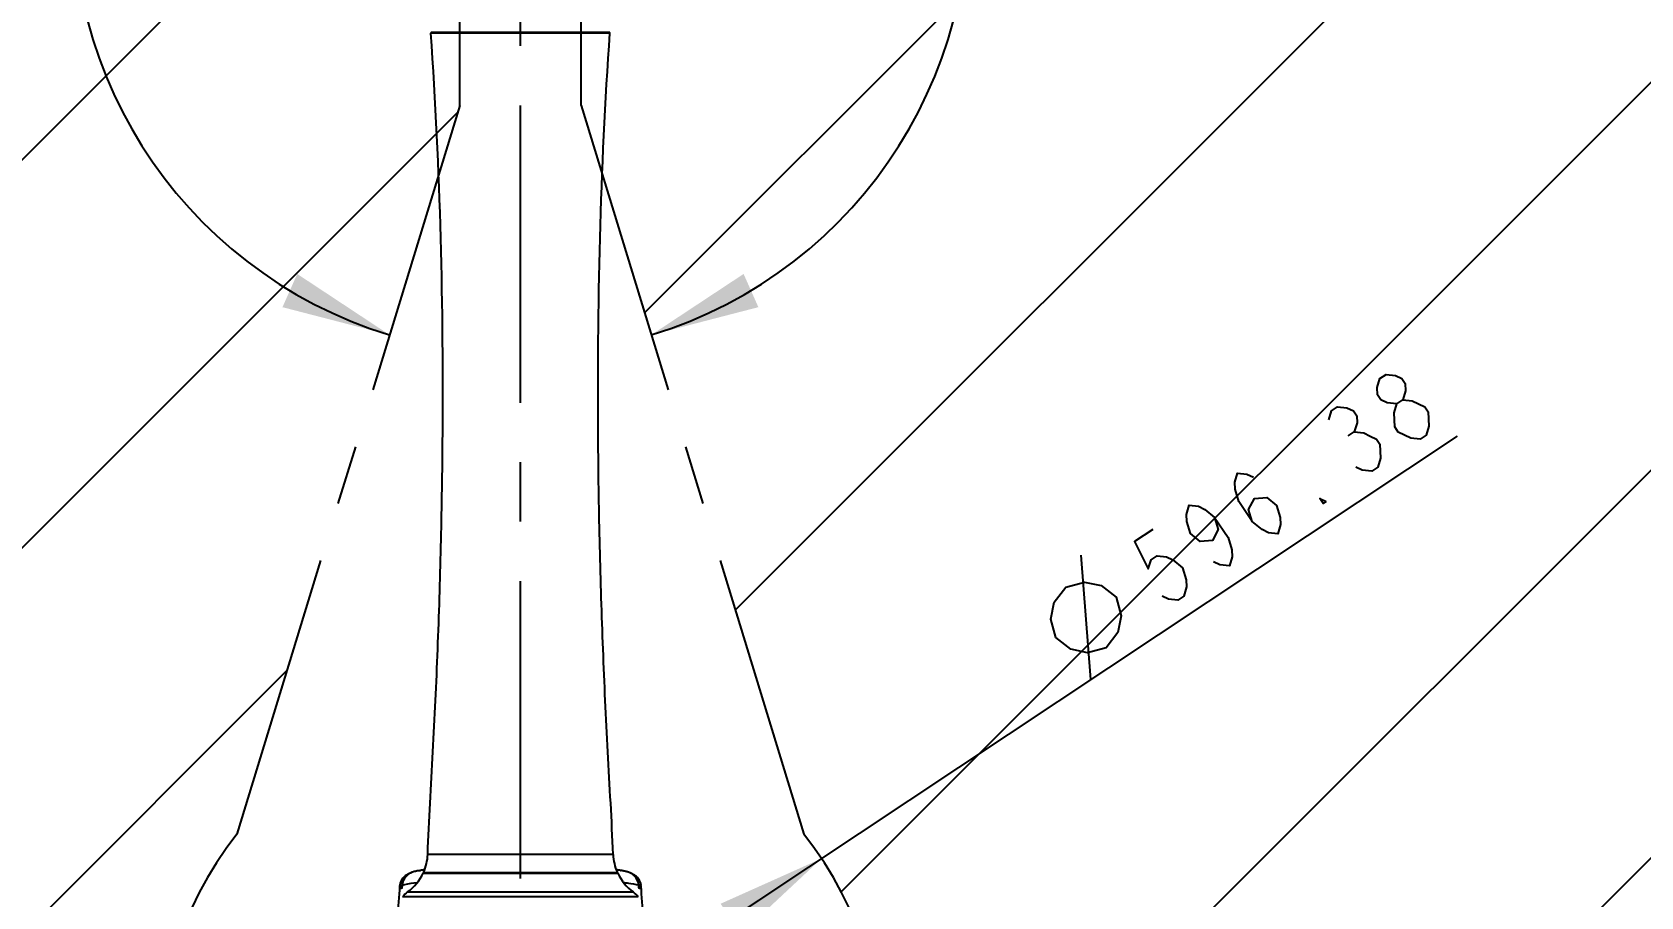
# Model space of a CAD drawing. Header units: millimetres. Extents: x 0 to 1173, y -4 to 841.
# Drawn here: x 206.2 to 338.9, y 336.5 to 407.8 of the extents above; entities that cross this region are included whole.
import ezdxf

# ---------------------------------------------------------------- set-up
doc = ezdxf.new("R2010")
doc.units = ezdxf.units.MM
doc.header["$LTSCALE"] = 65.395
doc.linetypes.add('CENTER', pattern=[0.6, 0.375, -0.075, 0.075, -0.075])
doc.layers.get('0').update_dxf_attribs({"linetype": 'CONTINUOUS'})
for name, color, linetype in [('ALL_DRFT_GEOM', 7, 'CONTINUOUS'), ('DRAFT_DIMS', 7, 'CONTINUOUS'), ('J_900_EXP_DH_BL10', 7, 'CONTINUOUS'), ('J_900_EXP_DH_BL9', 7, 'CONTINUOUS'), ('TM20_RUBBER_ARM1_900S_2207_BL13', 7, 'CONTINUOUS'), ('TMA25S_ARM1_756_BL8', 7, 'CONTINUOUS')]:
    doc.layers.add(name, color=color, linetype=linetype)
doc.styles.get("Standard").update_dxf_attribs({"font": 'txt', "width": 0.8})
doc.dimstyles.new('DIMSTYLE_13', dxfattribs={"dimtxt": 6, "dimasz": 9, "dimexe": 0.5, "dimexo": 0, "dimtad": 1, "dimlfac": 10, "dimzin": 0, "dimdsep": 46, "dimtxsty": 'Standard', "dimblk": '_FILLED', "dimblk1": '_FILLED', "dimblk2": '_FILLED', "dimcen": 0.09, "dimadec": 0, "dimazin": 0, "dimtp": 0.01, "dimtm": 0.01, "dimtfac": 1, "dimtofl": 0, "dimtmove": 0, "dimatfit": 2, "dimldrblk": '_FILLED', "dimfxl": 0, "dimtolj": 1, "dimtzin": 0, "dimarcsym": 0})
doc.dimstyles.new('DIMSTYLE_14', dxfattribs={"dimtxt": 6, "dimasz": 9, "dimexe": 0.5, "dimexo": 0, "dimtad": 1, "dimlfac": 10, "dimzin": 0, "dimdsep": 46, "dimtxsty": 'Standard', "dimblk": '_FILLED', "dimblk1": '_FILLED', "dimblk2": '_FILLED', "dimcen": 0.09, "dimadec": 0, "dimazin": 0, "dimtp": 0.01, "dimtm": 0.01, "dimtfac": 1, "dimtmove": 0, "dimatfit": 2, "dimldrblk": '_FILLED', "dimfxl": 0, "dimtolj": 1, "dimtzin": 0, "dimarcsym": 0})
doc.dimstyles.new('DIMSTYLE_15', dxfattribs={"dimtxt": 6, "dimasz": 9, "dimexe": 0.5, "dimexo": 0, "dimgap": 6, "dimtad": 1, "dimdec": 1, "dimlfac": 10, "dimzin": 0, "dimdsep": 46, "dimtxsty": 'Standard', "dimblk": '_FILLED', "dimblk1": '_FILLED', "dimblk2": '_FILLED', "dimcen": 0.09, "dimadec": 0, "dimazin": 0, "dimtp": 0.5, "dimtm": 0.5, "dimtfac": 1, "dimtdec": 1, "dimtofl": 0, "dimtmove": 0, "dimatfit": 3, "dimldrblk": '_FILLED', "dimfxl": 0, "dimtolj": 1, "dimtzin": 0, "dimarcsym": 0})

# ---------------------------------------------------------------- blocks, each defined once
blk = doc.blocks.new('_FILLED')
at = {"color": 0, "linetype": 'ByBlock'}
blk.add_solid([(0, 0), (-1, 0.1666666667), (-1, -0.1666666667)], dxfattribs=at)
blk = doc.blocks.new('*D20')
at = {"layer": 'DRAFT_DIMS', "color": 2, "linetype": 'Continuous'}
blk.add_line((362.8112854683, 192.4426076238), (450.2133457129, 94.2538991815), dxfattribs=at)
at = {"layer": 'DRAFT_DIMS', "color": 2, "linetype": 'Continuous', "xscale": 9, "yscale": 9, "zscale": 9, "rotation": 131.6736765729}
blk.add_blockref('_FILLED', (362.8112854683, 192.4426076238), dxfattribs=at)
blk = doc.blocks.new('*D21')
at = {"layer": 'DRAFT_DIMS', "color": 2, "linetype": 'Continuous'}
for p, q in [((246.4560156463, 323.1577604748), (323.7548772013, 374.4955679622)), ((271.2957016309, 339.6549635574), (246.4560156463, 323.1577604748)), ((221.6163296617, 306.6605573922), (246.4560156463, 323.1577604748))]:
    blk.add_line(p, q, dxfattribs=at)
at = {"layer": 'DRAFT_DIMS', "color": 2, "linetype": 'Continuous', "xscale": 9, "yscale": 9, "zscale": 9}
for p, rotation in [((271.2957016309, 339.6549635574), 33.59000563470001), ((221.6163296617, 306.6605573922), 213.5900056347)]:
    blk.add_blockref('_FILLED', p, dxfattribs=dict(at, rotation=rotation))
blk = doc.blocks.new('*D22')
at = {"layer": 'DRAFT_DIMS', "color": 2, "linetype": 'Continuous'}
for start, end in [(8.5, 90), (287, 8.5)]:
    blk.add_arc((246.4560156463, 418.1577604748001), 36.9223485282, start, end, dxfattribs=at)
for points in [[(255.5716187371, 455.4747991242), (246.4560156463, 455.0801090030999), (255.2068910417, 452.4970527099)], [(264.8643568155, 387.8774403512001), (257.2510656279, 382.8487429758999), (266.0837564406, 385.1364433511)]]:
    blk.add_solid(points, dxfattribs=at)
blk = doc.blocks.new('*D23')
at = {"layer": 'DRAFT_DIMS', "color": 2, "linetype": 'Continuous'}
blk.add_line((390.7836455335, 199.1346889262), (471.5644188348001, 129.7184611764), dxfattribs=at)
at = {"layer": 'DRAFT_DIMS', "color": 2, "linetype": 'Continuous', "xscale": 9, "yscale": 9, "zscale": 9, "rotation": 139.3269980893}
blk.add_blockref('_FILLED', (390.7836455335, 199.1346889262), dxfattribs=at)
blk = doc.blocks.new('*D24')
at = {"layer": 'DRAFT_DIMS', "color": 2, "linetype": 'Continuous'}
for start, end in [(90, 171.5), (171.5, 253)]:
    blk.add_arc((246.4560156463, 418.1577604748001), 36.9223485282, start, end, dxfattribs=at)
for points in [[(237.7051402509, 452.4970527099), (246.4560156463, 455.0801090030999), (237.3404125556, 455.4747991242)], [(226.828274852, 385.1364433511), (235.6609656647, 382.8487429758999), (228.0476744771, 387.8774403512001)]]:
    blk.add_solid(points, dxfattribs=at)
blk = doc.blocks.new('TMA25S_ARM1_756_BL8', base_point=(656.9901061973001, 283.1745184992))
at = {"layer": 'TMA25S_ARM1_756_BL8', "color": 7, "linetype": 'Continuous'}
for p, q in [((253.8419453638, 407.7541351047), (239.0700859288, 407.7541351048)), ((253.792069988, 407.80766312), (239.1199613046, 407.80766312)), ((254.1004728952, 339.995605541), (238.8115583975, 339.995605541)), ((238.458765915, 338.4996787918), (254.4532653776, 338.4996787918)), ((238.4858709574, 338.45766312), (254.4261603353, 338.45766312))]:
    blk.add_line(p, q, dxfattribs=at)
for centre, radius, start, end in [((239.1199613046, 407.75766312), 0.05, 89.9999999997, 184.046169927), ((240.6231729338, 408.00766312), 0.2, 270.0000000126, 292.2005030461), ((252.2888583588, 408.00766312), 0.2, 247.7994969539, 269.9999999874), ((253.792069988, 407.75766312), 0.05, 355.953830073, 90.00000000040002), ((234.8144889104, 340.1486921676), 4, 335.6535348409, 357.806659939), ((258.0975423823, 340.1486921676), 4, 182.193340061, 204.3464651591), ((238.4858709574, 338.4874139236), 0.0297508036, 155.6535348223, 270.0000000185), ((238.5960156463, 338.38766312), 0.07, 51.9674593391, 89.99999998829999), ((254.3160156463, 338.38766312), 0.07, 90.0000000117, 128.032540661), ((254.4261603353, 338.4874139236), 0.0297508036, 269.9999999815, 24.3464651777)]:
    blk.add_arc(centre, radius, start, end, dxfattribs=at)
for points in [[(238.8115583975, 339.995605541), (238.919665079, 342.8182554961), (239.2651239991, 348.4572499921), (239.6572538703, 356.9217579732), (239.92437294, 365.3925628989), (240.1066503818, 376.6974911689), (239.9987364719, 390.8278962512), (239.468498101, 402.1218017973), (239.0700859288, 407.7541351049)], [(254.1004728952, 339.995605541), (253.9923662136, 342.8182554961), (253.6469072935, 348.4572499921), (253.2547774223, 356.9217579732), (252.9876583526, 365.3925628989), (252.8053809108, 376.6974911689), (252.9132948207, 390.8278962512), (253.4435331916, 402.1218017973), (253.8419453638, 407.7541351049)]]:
    blk.add_open_spline(points, degree=3, knots=[0, 0, 0, 0, 0.1249795766, 0.2499389195, 0.3749067147, 0.4999393774, 0.7501749956999999, 1, 1, 1, 1], dxfattribs=at)
blk = doc.blocks.new('J_900_EXP_DH_BL9', base_point=(532.0063876176999, 323.15766312))
at = {"layer": 'J_900_EXP_DH_BL9', "color": 7, "linetype": 'CENTER'}
blk.add_line((246.4560156463, 338.02016312), (246.4560156463, 525.5478132939), dxfattribs=at)
blk = doc.blocks.new('J_900_EXP_DH_BL10', base_point=(658.2783395481, 323.5592762841))
at = {"layer": 'J_900_EXP_DH_BL10', "color": 7, "linetype": 'Continuous'}
for p, q in [((237.3696286722, 338.4614610926), (237.4076552774, 338.4734489274)), ((237.5496513499, 338.5310136853), (237.5492951917, 338.530909083)), ((238.1321445139, 338.6596880258), (238.2133507235, 338.6735680085)), ((254.7011669262, 338.6731523741), (254.7540402457, 338.6641812023)), ((255.3623799443, 338.5310136846), (255.3627372902, 338.5309086912)), ((236.506902362, 337.3728254123), (236.4791890715, 337.036704527)), ((236.5172289731, 337.4592078706), (236.5069041709, 337.3727816265)), ((236.679102272, 337.30766312), (236.6668185576, 337.30766312)), ((236.6752761122, 337.3989475457), (236.6941979767, 337.3989475457)), ((236.7048864375, 337.4706467876), (236.6969661351, 337.4003716254)), ((236.9571140881, 338.2339082332), (236.9653120094, 338.2407070418)), ((256.2150651576, 337.4003716254), (256.207132789, 337.4707542013)), ((256.2187673921, 337.3944613585), (256.2098953866, 337.4731474774)), ((256.2178334812, 337.3989475457), (256.2367216707, 337.3989475457)), ((256.245212735, 337.30766312), (256.2329159523, 337.30766312)), ((256.4051268077, 337.3727849136), (256.3962687952, 337.4494957266)), ((256.4050524425, 337.3735857454), (256.4051291448, 337.3728227377))]:
    blk.add_line(p, q, dxfattribs=at)
for points in [[(237.5492951917, 338.530909083), (237.5351512007, 338.5261599497), (237.4374835994, 338.4878341659), (237.3431283824, 338.4409893519), (237.2529370806, 338.3860000388), (237.1675840916, 338.3232765354), (237.0876202127, 338.2532252465), (237.013622751, 338.1763046307), (236.9461880748, 338.0931074445), (236.8858766071, 338.0042588953), (236.8331493865, 337.9104372808), (236.788405362, 337.8122906426), (236.7519751852, 337.7104485257), (236.7241800043, 337.6056083028), (236.7052791053, 337.4986509921), (236.702123781, 337.4730400866)], [(238.1321445139, 338.6596880258), (238.0696559633, 338.6485796902), (238.0098333217, 338.6375525415), (237.952306201, 338.6265422607), (237.8970344457, 338.6155412739), (237.8439219728, 338.6045293493), (237.7925173987, 338.5934049327), (237.7427800734, 338.5821438466), (237.6946256624, 338.5707084838), (237.647502332, 338.5589366066), (237.6133577002, 338.5499993697)], [(255.2985033539, 338.5500448462), (255.2677478364, 338.5581094253), (255.2229645609, 338.569351285), (255.1769330863, 338.5803566095), (255.1295287908, 338.5911789043), (255.080749732, 338.6018387152), (255.0301978648, 338.6124361405), (254.9778052995, 338.622991718), (254.9235251078, 338.6335196803), (254.8670011386, 338.6440894506), (254.8081394986, 338.6547146551), (254.7539433473, 338.6641872115)], [(256.209895221, 337.4731489416), (256.207713321, 337.4912903835), (256.1894642881, 337.5982283314), (256.1623133821, 337.7031106043), (256.126508301, 337.8051239475), (256.0823497426, 337.9035524644), (256.0301767061, 337.9977144638), (255.9703962161, 338.0869361645), (255.9034585748, 338.1705487344), (255.8299106898, 338.2479424473), (255.7503280958, 338.3185214749), (255.6653039734, 338.3818014883), (255.5754338707, 338.4373648957), (255.4813751291, 338.4847882029), (255.3839354275, 338.5237173865), (255.3627372867, 338.5309086923)], [(255.5422196496, 338.461578055), (255.5180997922, 338.4690908375), (255.5052016008, 338.4727751771)], [(236.4791890715, 337.036704527), (236.4550334736, 336.7316848509), (236.4310252958, 336.4162124863), (236.4072812665, 336.0909291753), (236.3838646368, 335.7559218721), (236.374954819, 335.6226069279)], [(236.9571141244, 338.2339082636), (236.8905620767, 338.17422522), (236.826403212, 338.1079828963), (236.7654402225, 338.0350390615), (236.7082381825, 337.9549000169), (236.6561378606, 337.8681481243), (236.610293564, 337.7754980704), (236.571311746, 337.6767288793), (236.5398950406, 337.5712430896), (236.5172289731, 337.4592078706)], [(236.7021238823, 337.4730409845), (236.6932086682, 337.3940096934), (236.6909817616, 337.3765568188), (236.6885616412, 337.3597499204), (236.6859913679, 337.3437235459), (236.6833084423, 337.3285931006), (236.6805451193, 337.3144169926), (236.6777345786, 337.3012610378), (236.6749259688, 337.2892392987), (236.6721850883, 337.2785019311), (236.669540788, 337.26903106), (236.667073323, 337.2609746882), (236.6649650058, 337.2547162394), (236.6632846609, 337.2501943461), (236.6626272557, 337.2485619975)], [(256.3962687952, 337.4494957266), (256.3755445367, 337.5572950715), (256.3466883711, 337.659075093), (256.3107563856, 337.7547054666), (256.2683562053, 337.8447890013), (256.2200488712, 337.9294841838), (256.1668425195, 338.0081502172), (256.1098159084, 338.0803532016), (256.0494758044, 338.1464740272), (255.9867726483, 338.206370063), (255.9545895489, 338.2341822496)], [(256.2237865906, 337.3576062965), (256.2211666701, 337.3756272068), (256.2187673921, 337.3944613585)], [(256.2500580933, 337.2470165944), (256.2501566491, 337.2468242947), (256.2497686814, 337.2476962415), (256.2484976583, 337.2508342452), (256.2465003381, 337.256333899), (256.2440971413, 337.2636806482), (256.2414223676, 337.2727308807), (256.2385246054, 337.2835545225), (256.2355311861, 337.2958521437), (256.232514231, 337.3094773825), (256.2295174842, 337.3243933222), (256.2265905138, 337.3404843057), (256.2237865906, 337.3576062965)], [(256.5370764704, 335.6226069468), (256.5281664868, 335.7559243442), (256.5047497246, 336.0909333956), (256.4810055556, 336.4162184044), (256.4569972317, 336.7316924146), (256.4328414825, 337.0367136754), (256.4051291873, 337.3728223627)]]:
    blk.add_lwpolyline(points, dxfattribs=at)
for centre, radius, start, end in [((237.9387860192, 337.3675175246), 1.2275002127, 125.3441330988, 126.9122685734), ((237.9344192501, 337.3737284874), 1.2199078636, 122.5233849266, 125.3455898359), ((237.9297666029, 337.3809693396), 1.2113011127, 120.4439858089, 122.5219666986), ((237.9304770744, 337.379757498), 1.2127058645, 117.972411127, 120.4439140042), ((237.9298630555, 337.3809365928), 1.2113765159, 115.4769039199, 117.9729202806), ((237.9278151288, 337.3852431868), 1.2066077905, 113.3382199062, 115.4770789391), ((237.9242293655, 337.3936344132), 1.197482586, 110.4054990913, 113.339744671), ((237.9196899648, 337.4057878272), 1.1845091002, 108.2038391747, 110.4046713241), ((240.6198652693, 324.1900007288), 14.682133979, 98.1063524453, 99.43410073190002), ((246.4560156463, 289.35766312), 50, 99.09561804219999, 99.4887123864), ((246.4560156463, 289.35766312), 50, 80.50839892350001, 80.90437380670001), ((252.2700463471, 324.0468787273), 14.8269434778, 80.5624959275, 81.887023757), ((254.9920254363, 337.4048741205), 1.1854757605, 69.25268638600001, 71.795436441), ((254.9873684951, 337.3925728195), 1.1986290529, 66.47430672850001, 69.2528180449), ((254.9839697642, 337.3847031248), 1.2072012664, 64.28436727260001, 66.47549503200001), ((254.9820398976, 337.3806833123), 1.21166033, 61.852356121, 64.2846267075), ((254.9815732407, 337.3797894947), 1.2126685833, 59.3712646873, 61.8528374079), ((254.9821649551, 337.3808011879), 1.2114965723, 57.3227636237, 59.37096825329999), ((254.9773020106, 337.3732675671), 1.2204633449, 54.50080532720001, 57.32155161489999), ((254.97303897, 337.3672360581), 1.2278492511, 53.0057022455, 54.50228940469999), ((236.5296388398, 337.3709261014), 0.022815659, 171.4942840512, 175.2238884226), ((241.0446460005, 337.0143002136), 4.5389211464, 175.1584658004, 175.4636437109), ((236.5517263524, 335.8758538788), 1.5280888636, 85.3659102211, 86.7933471058), ((236.6668390385, 337.1675459963), 0.140117125, 90.00754998329998, 93.2162260759), ((237.7533107538, 337.3049819843), 1.0821220888, 170.5443162235, 175.0184742574), ((237.7550646651, 337.304732886), 1.0838930936, 166.1221492638, 170.5465589641), ((235.4545613198, 337.5397622158), 1.2501997687, 352.4546616669001, 353.5985170162001), ((237.7456773731, 337.3069349064), 1.0742516687, 156.6268514784, 166.1160782865), ((237.9453642802, 337.3591415992), 1.2381529066, 130.155177237, 131.0057999377), ((237.9428273034, 337.3621903174), 1.2341867746, 126.9137429148, 130.1564298963), ((254.969044221, 337.3619903922), 1.2344427232, 49.6993207396, 53.0041202583), ((254.9666737122, 337.3591511556), 1.2381413399, 49.1528612704, 49.7006405695), ((255.1671779049, 337.2923480984), 1.2276286615, 45.980479366, 50.1005783837), ((255.1701680842, 337.2955044426), 1.2232810396, 44.9664881464, 45.9784603172), ((255.166759351, 337.3071987051), 1.0737759227, 13.8151312716, 23.4147889415), ((255.1561825628, 337.3047235951), 1.0846377759, 9.4124778885, 13.8086801913), ((257.4580272921, 337.5398387657), 1.2507621481, 186.4021213053, 187.5344866791), ((257.4225620298, 337.5350800893), 1.214979119, 187.531313821, 188.6621930758), ((255.1549935797, 337.3045088361), 1.0858458732, 9.0512323438, 9.4133970915), ((255.1569106554, 337.304790181), 1.0839084085, 4.9834724948, 9.0524876744), ((256.3628610906, 335.9225633526), 1.4817523799, 93.4066088555, 94.8785818416), ((256.2451884051, 337.167345005), 0.1403181172, 86.4803193509, 89.99006539710001), ((255.1686759338, 337.2927946131), 1.225919328, 4.8930093643, 9.3803011682), ((252.3254213531, 337.0513019386), 4.0793996293, 3.873539865, 4.8663532306)]:
    blk.add_arc(centre, radius, start, end, dxfattribs=at)
for points in [[(236.9653109634, 338.2407078477), (237.0839295143, 338.3382165705), (237.2234795657, 338.4143574801), (237.3696286722, 338.4614610926)], [(237.6133591569, 338.5502892647), (237.5926311466, 338.5438164775), (237.5723314053, 338.5355986075), (237.5531401611, 338.525437725)], [(255.2984008506, 338.5508499432), (255.2677050393, 338.5592935078), (255.2357989949, 338.5661456744), (255.2039771344, 338.5651992057)], [(255.3623806085, 338.5310134659), (255.3411695639, 338.5379873819), (255.3199293247, 338.5449280583), (255.2984008506, 338.5508499432)], [(255.5424021788, 338.461461235), (255.6917359661, 338.4133305838), (255.8342193886, 338.3348213049), (255.9545903194, 338.2341834459)], [(236.5178426003, 337.1709270353), (236.5236134777, 337.2361240777), (236.5936285021, 337.303779455), (236.6589778709, 337.3074424249)], [(236.5219052247, 337.3973784803), (236.548687884, 337.7105581214), (236.7160378348, 338.0322122902), (236.9571129414, 338.2339090711)], [(236.6285850034, 337.1716191259), (236.6314612873, 337.2028686874), (236.6452288652, 337.2344626811), (236.6659473809, 337.2580328149)], [(236.6939359403, 337.3755976281), (236.6890155056, 337.338456102), (236.682569956, 337.3014216704), (236.6734556246, 337.2650811613)], [(237.1329682986, 338.2935052272), (236.8996450904, 338.0906395433), (236.7386206263, 337.777984462), (236.7048888239, 337.4706469104)], [(256.207130641, 337.4707542712), (256.1732618001, 337.7791127809), (256.0111345472, 338.092859578), (255.7764716143, 338.2957521034)], [(256.0356641807, 338.159988687), (256.2123744183, 337.9830714654), (256.3374614205, 337.7393143366), (256.3782025828, 337.4926032321)], [(256.2834462774, 337.1716192487), (256.2805696121, 337.2028724747), (256.266798971, 337.2344703819), (256.2460761313, 337.2580416198)], [(256.3941887016, 337.170926927), (256.3884345098, 337.2359352182), (256.3189427556, 337.303402755), (256.253802729, 337.3073984499)]]:
    blk.add_open_spline(points, degree=3, dxfattribs=at)
for points, knots in [([(237.3696286677, 338.4614610911), (237.3700348525, 338.4618751013), (237.3724682679, 338.4592972704), (237.3730096278, 338.4578001605), (237.3737966885, 338.4563071362)], [0, 0, 0, 0, 0.2557545733, 1, 1, 1, 1]), ([(255.5422182924, 338.4615738612), (255.5415887277, 338.4617496305), (255.5399001891, 338.4592181991), (255.5389435137, 338.4576543014), (255.5381960842, 338.4562322969)], [0, 0, 0, 0, 0.2892074101, 1, 1, 1, 1]), ([(236.5070741277, 337.3743007217), (236.507676895, 337.3783359334), (236.5115758277, 337.3871214173), (236.518045471, 337.3939126324), (236.5219200032, 337.3973860092)], [0, 0, 0, 0, 0.4394886967, 1, 1, 1, 1]), ([(236.5178426434, 337.1709269277), (236.512757985, 337.170857051), (236.5134354107, 337.2000497373), (236.5091876997, 337.2540457431), (236.5160962328, 337.3247791061), (236.5199437152, 337.3732910252)], [0, 0, 0, 0, 0.07500437139999999, 0.2822158861, 1, 1, 1, 1]), ([(236.6285850034, 337.1716191259), (236.6166951214, 337.1715914212), (236.5797806342, 337.1714747255), (236.5428646127, 337.1713176275), (236.5178426434, 337.1709269277)], [0, 0, 0, 0, 0.3220895486, 1, 1, 1, 1]), ([(236.5219076391, 337.3973836045), (236.5282823711, 337.4072551591), (236.5773764873, 337.3984464504), (236.6104019804, 337.4030502178), (236.6372037292, 337.4015501766)], [0, 0, 0, 0, 0.3044709889, 1, 1, 1, 1]), ([(236.6734556246, 337.2650811613), (236.670128099, 337.2518137069), (236.6598268542, 337.2228086323), (236.6497769281, 337.1716706706), (236.6285850034, 337.1716191259)], [0, 0, 0, 0, 0.3922635239, 1, 1, 1, 1]), ([(236.6668205788, 337.30766312), (236.6579039733, 337.3076687927), (236.6699352192, 337.3580703285), (236.6706131275, 337.3775406852), (236.6751796516, 337.3989475457)], [0, 0, 0, 0, 0.2894521558, 1, 1, 1, 1]), ([(236.6969661356, 337.4003716298), (236.696240187, 337.4006877574), (236.6952218642, 337.4010865824), (236.6942582567, 337.4021673988), (236.6943367699, 337.4025440083)], [0, 0, 0, 0, 0.6730078695, 1, 1, 1, 1]), ([(236.7049100758, 337.4708492081), (236.7041797966, 337.4711662922), (236.7031583381, 337.4715648195), (236.702184497, 337.4726477629), (236.7022635563, 337.4730250327)], [0, 0, 0, 0, 0.6737806868999999, 1, 1, 1, 1]), ([(236.7048864375, 337.4706467876), (236.7747483438, 337.4895392066), (237.1905243324, 337.5799739408), (237.6124892135, 337.6364310504), (237.9624559154, 337.6811118557)], [0, 0, 0, 0, 0.170213898, 1, 1, 1, 1]), ([(254.9495285777, 337.6811700501), (255.0877256058, 337.6635303769), (255.5084559874, 337.6050054554), (255.9312269016, 337.5453434903), (256.207132789, 337.4707542013)], [0, 0, 0, 0, 0.3277084099, 1, 1, 1, 1]), ([(256.2071091758, 337.470957411), (256.2078394539, 337.4712744952), (256.2088608604, 337.4716729195), (256.2098346761, 337.4727559664), (256.2097555192, 337.4731331659)], [0, 0, 0, 0, 0.6738082190000001, 1, 1, 1, 1]), ([(256.2150651576, 337.4003716254), (256.2157911066, 337.4006877649), (256.2168094441, 337.4010866123), (256.2177730239, 337.4021674636), (256.2176945066, 337.402544081)], [0, 0, 0, 0, 0.6730044062, 1, 1, 1, 1]), ([(256.2834464229, 337.1716191256), (256.2636908677, 337.1716837121), (256.2425858992, 337.2586203504), (256.2281739483, 337.3079308794), (256.2214415922, 337.3520938769)], [0, 0, 0, 0, 0.3066274951, 1, 1, 1, 1]), ([(256.236850382, 337.3989475457), (256.2385821853, 337.3908983592), (256.2417687766, 337.3753206616), (256.2445575938, 337.3596643912), (256.2457404538, 337.3520904028)], [0, 0, 0, 0, 0.5178494156, 1, 1, 1, 1]), ([(256.2468195668, 337.3084589103), (256.2466097592, 337.3082192044), (256.2461298827, 337.3078077916), (256.2455068562, 337.3076631392), (256.245212735, 337.30766312)], [0, 0, 0, 0, 0.5199413031, 1, 1, 1, 1]), ([(256.2457404538, 337.3520904028), (256.2472666686, 337.3423178736), (256.2482398636, 337.3287933001), (256.2499555544, 337.3120417877), (256.2468195668, 337.3084589103)], [0, 0, 0, 0, 0.6750403331, 1, 1, 1, 1]), ([(256.3901211724, 337.3973549764), (256.3839181554, 337.4073648182), (256.3345019958, 337.3989242269), (256.3016060329, 337.4032898468), (256.2748131172, 337.4016974472)], [0, 0, 0, 0, 0.3049499101, 1, 1, 1, 1]), ([(256.3941887016, 337.170926927), (256.3876440821, 337.1710291155), (256.3507313694, 337.1714573513), (256.3138158875, 337.1715483441), (256.2834464229, 337.1716191256)], [0, 0, 0, 0, 0.177310677, 1, 1, 1, 1]), ([(256.3901159102, 337.3973647837), (256.3940953554, 337.3937989854), (256.4007261052, 337.3868297366), (256.4045654885, 337.3777252653), (256.4050524425, 337.3735857454)], [0, 0, 0, 0, 0.5617808878, 1, 1, 1, 1]), ([(256.3955019326, 337.3268838893), (256.3980482665, 337.2890351754), (256.3896741245, 337.2555801772), (256.4084130557, 337.1707071544), (256.3941887016, 337.170926927)], [0, 0, 0, 0, 0.7272629675, 1, 1, 1, 1])]:
    blk.add_open_spline(points, degree=3, knots=knots, dxfattribs=at)
blk = doc.blocks.new('TM20_RUBBER_ARM1_900S_2207_BL13', base_point=(618.2183433568, 287.4822292026))
at = {"layer": 'TM20_RUBBER_ARM1_900S_2207_BL13', "color": 7, "linetype": 'Continuous'}
for p, q in [((254.4796058253, 338.44266312), (238.4324254674, 338.44266312)), ((256.1776699219, 336.4946466768), (236.7343613707, 336.4946466768)), ((237.1470413984, 336.8992000574), (255.7649898942, 336.8992000574))]:
    blk.add_line(p, q, dxfattribs=at)
for centre, radius, start, end in [((234.8144889099, 340.1486921543), 4, 305.6715654938, 334.7538946804999), ((258.0975423828, 340.1486921543), 4, 205.2461053195, 234.3284345062), ((238.2535884256, 335.35766312), 1.8975727793, 125.6715654938, 143.1889626506), ((254.658442867, 335.35766312), 1.8975727793, 36.8110373494, 54.3284345062)]:
    blk.add_arc(centre, radius, start, end, dxfattribs=at)

msp = doc.modelspace()

# ---------------------------------------------------------------- hatches: boundary and pattern name
at = {"linetype": 'Continuous'}
h = msp.add_hatch(dxfattribs=at)
h.set_pattern_fill('5DOF WORKSPACE', color=2, scale=22.6206896552, angle=45, style=0, pattern_type=0)
h.set_pattern_definition([(45, (0, 0), (-15.9952430503, 15.9952430503), [])])
edge = h.paths.add_edge_path()
edge.add_arc((246.4560156463, 323.157760474), 175, 91.64052051620001, 448.3594795919)
edge.add_line((251.4660155722, 401.7707890979), (251.4660154813, 498.086031207))
edge.add_line((251.4660155722, 401.7707890979), (269.8457520241, 341.6533799969))
edge.add_arc((246.4560156463, 323.157760474), 29.8189152949, 141.6645356679, 398.3354643321001)
edge.add_line((241.4460155722, 401.7707886128), (223.0662792685, 341.6533799969))
edge.add_line((241.4460155722, 401.7707886128), (241.4460154813, 498.0860311976))

# ---------------------------------------------------------------- linework, layer by layer
at = {"color": 2, "linetype": 'CENTER'}
for p, q in [((241.4460155722, 401.7707886128), (223.0662792685, 341.6533799969)), ((251.4660155722, 401.7707890979), (269.8457520241, 341.6533799969))]:
    msp.add_line(p, q, dxfattribs=at)
msp.add_arc((246.4560156463, 323.157760474), 29.8189152949, 141.6645356679, 38.3354643321, dxfattribs=at)
at = {"layer": 'ALL_DRFT_GEOM', "color": 7, "linetype": 'Continuous'}
for p, q in [((241.4460155722, 401.7707886128), (241.4460154813, 498.0860311976)), ((251.4660155722, 401.7707890979), (251.4660154813, 498.086031207))]:
    msp.add_line(p, q, dxfattribs=at)
msp.add_circle((246.4560156463, 323.157760474), 190.295, dxfattribs=at)
msp.add_arc((246.4560156463, 323.157760474), 175, 91.64052051620001, 88.35947959190001, dxfattribs=at)
at = {"layer": 'DRAFT_DIMS', "color": 2, "linetype": 'Continuous'}
for p, q in [((314.7410144043, 374.5113029785), (315.2408095093, 374.8432418213)), ((293.516341156, 354.4127471313), (292.7022056274, 364.6761089172))]:
    msp.add_line(p, q, dxfattribs=at)
for points in [[(318.7394841003, 377.1668862915), (317.9630491028, 377.2514675598), (317.4365479431, 377.5019819641), (317.1599080505, 377.9185020752), (317.1332019958, 378.5009916077), (317.3563934937, 379.2494505615), (317.8561885986, 379.5813894043), (318.6326235962, 379.496808136), (319.1591610413, 379.2462937317), (319.4357646484, 378.8297736206), (319.4625069885, 378.2472840881), (319.2393154907, 377.4988251343)], [(313.1346960144, 375.8454082947), (313.3578875122, 376.5938672485), (313.8577189026, 376.9258060913), (314.6341539001, 376.841224823), (315.1606550598, 376.5907104187), (315.4372949524, 376.1741903076), (315.4640010071, 375.5917007751), (315.2408095093, 374.8432418213), (316.0172445068, 374.7586968383999), (316.5437819519, 374.5081461487), (317.070319397, 374.2576317444), (317.3469230042, 373.8411116333)], [(318.5162926025, 376.4184273376), (318.7394841003, 377.1668862915), (319.2393154907, 377.4988251343), (320.0157504883, 377.4142801514), (320.5422879333, 377.1637294617), (321.068789093, 376.9132150574), (321.3454289856, 376.4966949463), (321.398841095, 375.3317521667)], [(320.6758544922, 374.2513180847), (319.8994194946, 374.3358993530001), (319.3728820496, 374.5864137573), (318.8463808899, 374.836964447), (318.5697409973, 375.2534845581), (318.5162926025, 376.4184273376)], [(321.398841095, 375.3317521667), (321.1756858826, 374.5832932129), (320.6758544922, 374.2513180847)], [(317.3469230042, 373.8411116333), (317.4003713989, 372.6761688538), (317.1771799011, 371.9277098999), (316.6773847961, 371.5957347717), (315.9009497986, 371.68031604), (315.3744123535, 371.9308304443)], [(306.8241931763, 367.4527040405), (306.520847229, 368.4516773987), (306.9939362793, 369.3661057739), (308.0202688293, 369.4475302124), (308.823446167, 368.780495697), (309.1267921143, 367.7814860535), (309.1534981689, 367.198996521), (308.9303066711, 366.4505738525), (308.1538716736, 366.5351188354), (307.6273342285, 366.7856695251), (306.8241931763, 367.4527040405), (305.7177061768, 369.1187481995), (305.4143602295, 370.1177215576), (305.3876541748, 370.7002110901), (305.6108456726, 371.4486700439), (306.3872806702, 371.3640887756), (306.9137818298, 371.1135743713)], [(312.9288126526, 369.1061571655), (312.6788788147, 368.9401514587), (312.4022752075, 369.3566715698), (312.9288126526, 369.1061571655)], [(303.718453186, 367.790956543), (304.0217991333, 366.7919468994), (303.548710083, 365.8775185242), (302.522377533, 365.7960940857), (301.719218338, 366.4631648865), (301.4158723907, 367.4621382446), (301.3891663361, 368.0446277771), (301.6123396912, 368.793086731), (302.3887746887, 368.7085054626), (302.9153121338, 368.4579910583), (303.718453186, 367.790956543), (304.8249401855, 366.124912384), (305.1282861328, 365.1259027405), (305.1550284729, 364.5434494934), (304.9318369751, 363.7949905396), (304.1553838348, 363.8795355225), (303.6288645325, 364.1300862122)], [(298.6134783478, 366.8013811035), (297.1140567474, 365.8055645752), (298.2472679443, 363.5570308838), (298.4704412994, 364.3054898376), (298.9702545471, 364.6374286804), (299.7466895447, 364.5528836975), (300.2732269897, 364.3023330078), (301.076368042, 363.6352984924), (301.3797139893, 362.6362888489), (301.4064381866, 362.0538356018), (301.1832466888, 361.3053766479), (300.6834334412, 360.9734378052), (299.9069984436, 361.0579827881), (299.3804791412, 361.3085334778)], [(290.6102071533, 357.8846793823), (290.1968620148, 359.4108433228), (290.4766224518, 360.7970907593), (291.4495247498, 362.0434942627), (292.9756886902, 362.4568212585), (294.3619361267, 362.1770608215), (295.6083214874, 361.2041766663), (296.0216847687, 359.6780127258), (295.741906189, 358.2917652893), (294.769003891, 357.0453617859), (293.2428580933, 356.6319985046), (291.856592514, 356.9117952271), (290.6102071533, 357.8846793823)]]:
    msp.add_lwpolyline(points, dxfattribs=at)

# ---------------------------------------------------------------- block references
at = {"layer": 'J_900_EXP_DH_BL10'}
msp.add_blockref('J_900_EXP_DH_BL10', (658.2783395481, 323.5592762841), dxfattribs=at)
at = {"layer": 'J_900_EXP_DH_BL9'}
msp.add_blockref('J_900_EXP_DH_BL9', (532.0063876176999, 323.15766312), dxfattribs=at)
at = {"layer": 'TM20_RUBBER_ARM1_900S_2207_BL13'}
msp.add_blockref('TM20_RUBBER_ARM1_900S_2207_BL13', (618.2183433568, 287.4822292026), dxfattribs=at)
at = {"layer": 'TMA25S_ARM1_756_BL8'}
msp.add_blockref('TMA25S_ARM1_756_BL8', (656.9901061973001, 283.1745184992), dxfattribs=at)

# ---------------------------------------------------------------- dimensions: what is measured, and where the dimension line sits
at = {"layer": 'DRAFT_DIMS', "color": 2, "linetype": 'Continuous'}
for base, line1, line2, picture, middle in [((209.9392272393, 423.6152310683), ((246.4560156463, 454.7108855178), (246.4560156463, 455.0801090030999)), ((235.7689161646, 383.2018331509), (235.6609656647, 382.8487429758999)), '*D24', (210.0469496294, 412.0226376058)), ((282.9728040533, 423.6152310683), ((257.1431151281, 383.2018331509), (257.2510656279, 382.8487429758999)), ((246.4560156463, 454.7108855178), (246.4560156463, 455.0801090030999)), '*D22', (279.4804423066, 434.6697883516001))]:
    dim = msp.add_angular_dim_2l(base=base, line1=line1, line2=line2, dimstyle='DIMSTYLE_15', dxfattribs=at)
    dim.commit()
    dim.dimension.update_dxf_attribs({"geometry": picture, "text_midpoint": middle, "dimtype": 162})
for p1, p2, text, dimstyle, picture, middle in [((362.8112854683, 192.4426076238), (130.1007458243, 453.8729133242), '%%c<> \\P(Reachable Space)', 'DIMSTYLE_13', '*D20', (397.0789612089, 156.2018384803)), ((390.7836455335, 199.1346889262), (102.1283857591, 447.1808320218), '%%c<> \\P(Working Space)', 'DIMSTYLE_13', '*D23', (417.9342407189, 177.7814822557)), ((271.2957016309, 339.6549635574), (221.6163296617, 306.6605573922), '%%c<>', 'DIMSTYLE_14', '*D21', (292.2699543068, 355.3856325797))]:
    dim = msp.add_diameter_dim_2p(p1=p1, p2=p2, text=text, dimstyle=dimstyle, override={"dimpost": '<>'}, dxfattribs=at)
    dim.commit()
    dim.dimension.update_dxf_attribs({"geometry": picture, "text_midpoint": middle, "dimtype": 163})

doc.saveas('drawing.dxf')
